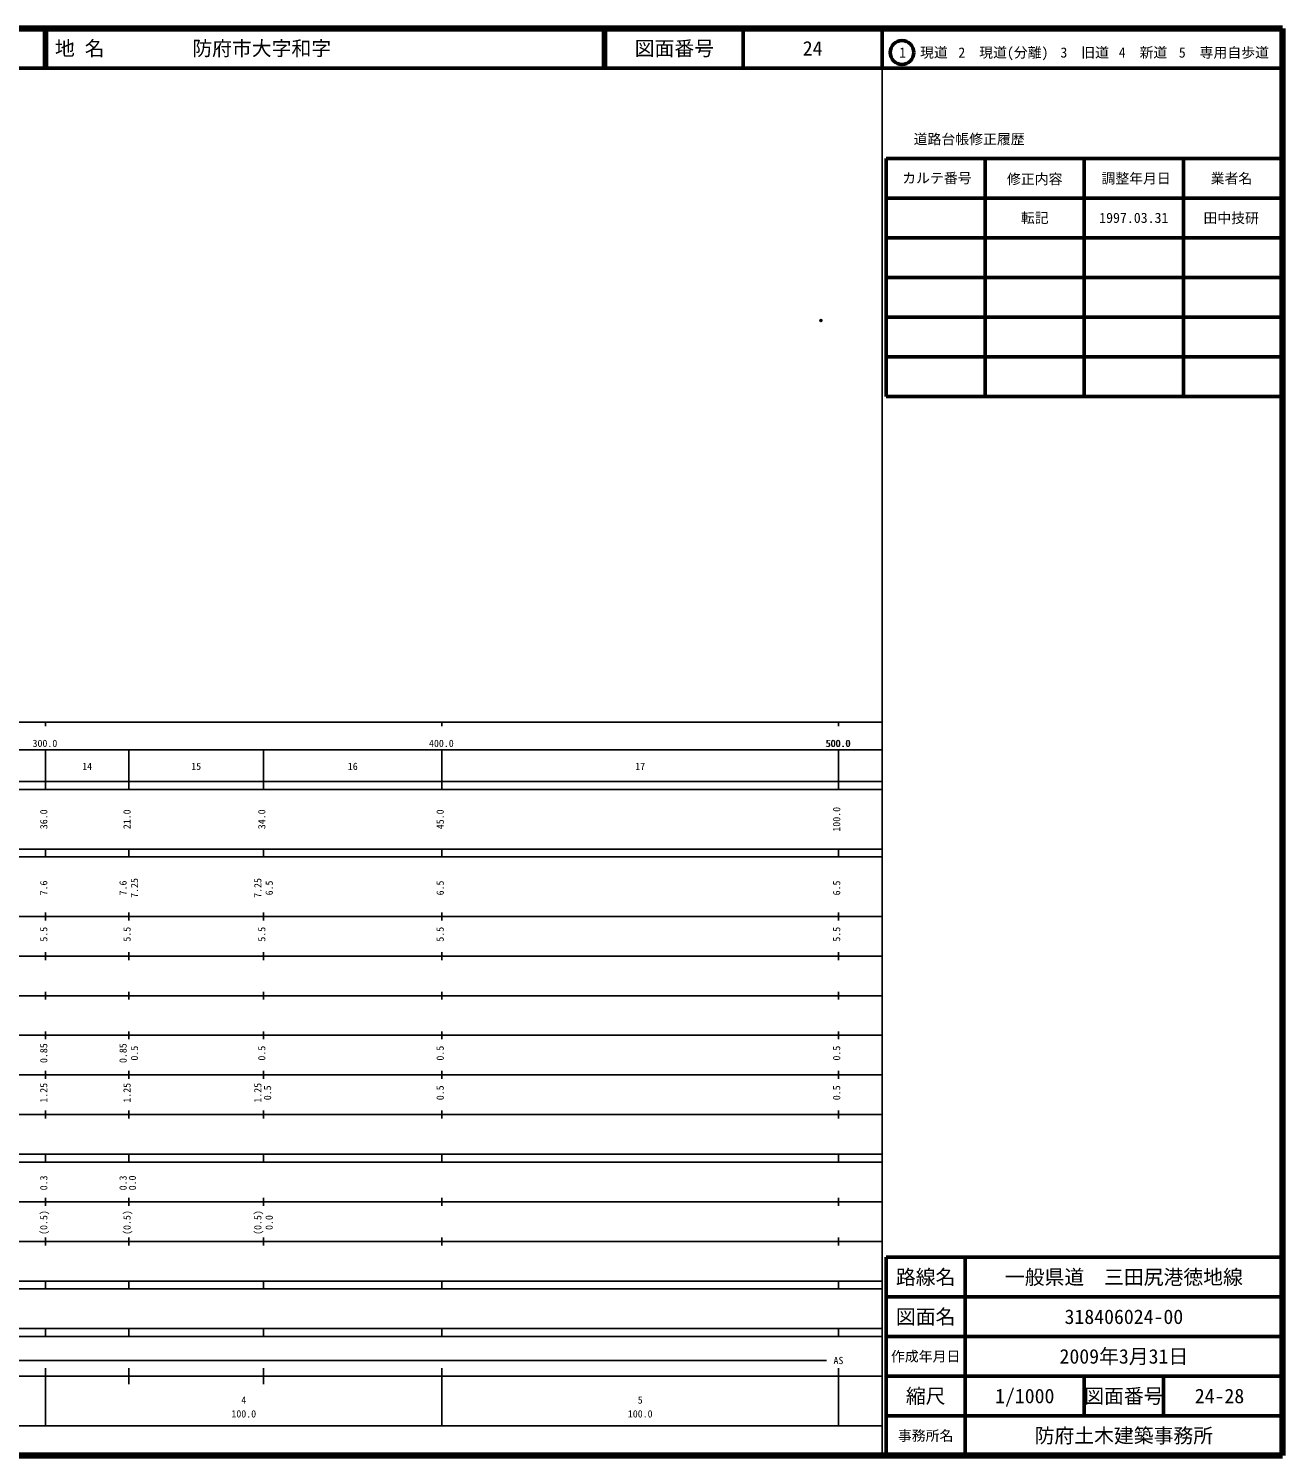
# Model space of a CAD drawing. Units: millimetres on the paper. Extents: x 40 to 680, y 20 to 380.
# Drawn here: x 363.7 to 680, y 20 to 380 of the extents above; entities that cross this region are included whole.
import ezdxf
from ezdxf.enums import TextEntityAlignment as Align

# ---------------------------------------------------------------- set-up
doc = ezdxf.new("R2010")
doc.units = ezdxf.units.MM
doc.header["$PDMODE"] = 32
doc.header["$PDSIZE"] = 0.5
doc.layers.add('M-OTRS', color=6, linetype='Continuous')
doc.layers.add('M-TTL-TXT', color=7, linetype='Continuous')
for name, color, linetype, lineweight in [('M-TTL', 2, 'Continuous', 140), ('M-TTL-BAND', 7, 'Continuous', 25), ('M-TTL-FRAM', 2, 'Continuous', 50), ('M-TTL-LINE', 7, 'Continuous', 50)]:
    doc.layers.add(name, color=color, linetype=linetype, lineweight=lineweight)
doc.styles.add('ＭＳ ゴシック', font='')
doc.styles.get('ＭＳ ゴシック').set_extended_font_data('MS Gothic')

msp = doc.modelspace()

# ---------------------------------------------------------------- linework, layer by layer
at = {"layer": 'M-OTRS'}
msp.add_point((563.599, 306.308), dxfattribs=at)
at = {"layer": 'M-TTL'}
for p, q in [((680, 380), (40, 380)), ((680, 20), (680, 380)), ((40, 20), (680, 20))]:
    msp.add_line(p, q, dxfattribs=at)
at = {"layer": 'M-TTL-BAND'}
for p, q in [((579, 20), (579, 370)), ((40, 205), (579, 205)), ((368, 205), (368, 204)), ((468, 205), (468, 204)), ((568, 205), (568, 204)), ((68, 198), (579, 198)), ((368, 188), (368, 198)), ((389, 188), (389, 198)), ((423, 188), (423, 198)), ((468, 188), (468, 198)), ((568, 188), (568, 198)), ((40, 190), (579, 190)), ((40, 188), (579, 188)), ((40, 173), (579, 173)), ((368, 171), (368, 173)), ((389, 171), (389, 173)), ((423, 171), (423, 173)), ((468, 171), (468, 173)), ((568, 171), (568, 173)), ((40, 171), (579, 171)), ((40, 156), (579, 156)), ((368, 155), (368, 157)), ((389, 155), (389, 157)), ((423, 155), (423, 157)), ((468, 155), (468, 157)), ((568, 155), (568, 157)), ((46, 146), (579, 146)), ((368, 145), (368, 147)), ((389, 145), (389, 147)), ((423, 145), (423, 147)), ((468, 145), (468, 147)), ((568, 145), (568, 147)), ((368, 135), (368, 137)), ((389, 135), (389, 137)), ((423, 135), (423, 137)), ((468, 135), (468, 137)), ((568, 135), (568, 137)), ((52, 136), (579, 136)), ((46, 126), (579, 126)), ((368, 125), (368, 127)), ((389, 125), (389, 127)), ((423, 125), (423, 127)), ((468, 125), (468, 127)), ((568, 125), (568, 127)), ((52, 116), (579, 116)), ((368, 115), (368, 117)), ((389, 115), (389, 117)), ((423, 115), (423, 117)), ((468, 115), (468, 117)), ((568, 115), (568, 117)), ((46, 106), (579, 106)), ((368, 105), (368, 107)), ((389, 105), (389, 107)), ((423, 105), (423, 107)), ((468, 105), (468, 107)), ((568, 105), (568, 107)), ((40, 96), (579, 96)), ((40, 94), (579, 94)), ((368, 94), (368, 96)), ((389, 94), (389, 96)), ((423, 94), (423, 96)), ((468, 94), (468, 96)), ((568, 94), (568, 96)), ((49, 84), (579, 84)), ((368, 83), (368, 85)), ((389, 83), (389, 85)), ((423, 83), (423, 85)), ((468, 83), (468, 85)), ((568, 83), (568, 85)), ((40, 74), (579, 74)), ((368, 73), (368, 75)), ((389, 73), (389, 75)), ((423, 73), (423, 75)), ((468, 73), (468, 75)), ((568, 73), (568, 75)), ((40, 64), (579, 64)), ((40, 62), (579, 62)), ((368, 62), (368, 64)), ((389, 62), (389, 64)), ((423, 62), (423, 64)), ((468, 62), (468, 64)), ((568, 62), (568, 64)), ((40, 52), (579, 52)), ((368, 50), (368, 52)), ((389, 50), (389, 52)), ((423, 50), (423, 52)), ((468, 50), (468, 52)), ((568, 50), (568, 52)), ((40, 50), (579, 50)), ((71, 44), (565, 44)), ((40, 40), (579, 40)), ((368, 27.5), (368, 42)), ((389, 38), (389, 42)), ((423, 38), (423, 42)), ((468, 27.5), (468, 42)), ((568, 27.5), (568, 42)), ((68, 27.5), (579, 27.5))]:
    msp.add_line(p, q, dxfattribs=at)
at = {"layer": 'M-TTL-FRAM'}
for p, q in [((580, 347.197), (580, 287.197)), ((580, 347.197), (680, 347.197)), ((580, 287.197), (680, 287.197)), ((680, 70), (580, 70)), ((580, 70), (580, 20))]:
    msp.add_line(p, q, dxfattribs=at)
at = {"layer": 'M-TTL-LINE'}
for p, q in [((367.75, 380), (367.75, 370)), ((368.25, 380), (368.25, 370)), ((508.747, 380), (508.747, 370)), ((509.247, 380), (509.247, 370)), ((543.997, 380), (543.997, 370)), ((579, 380), (579, 370)), ((40, 370), (680, 370)), ((605, 347.197), (605, 287.197)), ((630, 347.197), (630, 287.197)), ((655, 347.197), (655, 287.197)), ((580, 337.197), (680, 337.197)), ((580, 327.197), (680, 327.197)), ((580, 317.197), (680, 317.197)), ((580, 307.197), (680, 307.197)), ((580, 297.197), (680, 297.197)), ((600, 70), (600, 20)), ((680, 60), (580, 60)), ((680, 50), (580, 50)), ((680, 40), (580, 40)), ((630, 40), (630, 30)), ((650, 40), (650, 30)), ((680, 30), (580, 30))]:
    msp.add_line(p, q, dxfattribs=at)
msp.add_circle((584.031, 373.958), 3, dxfattribs=at)

# ---------------------------------------------------------------- texts
at = {"layer": 'M-TTL-BAND', "style": 'ＭＳ ゴシック'}
for s, p in [('300.0', (367.844, 198.195)), ('400.0', (467.844, 198.195)), ('500.0', (567.844, 198.195)), ('500.0', (568, 198.195)), ('14', (378.5, 192.405)), ('15', (406, 192.405)), ('16', (445.5, 192.405)), ('17', (518, 192.405)), ('AS', (568, 42.5)), ('4', (418, 32.523)), ('5', (518, 32.523)), ('100.0', (418, 29.033)), ('100.0', (518, 29.033))]:
    msp.add_text(s, height=1.833, dxfattribs=at).set_placement(p, align=Align.BOTTOM_CENTER)
for s, p in [('36.0', (369, 180.5)), ('21.0', (390, 180.5)), ('34.0', (424, 180.5)), ('45.0', (469, 180.5)), ('100.0', (569, 180.5)), ('7.6', (369, 163.174)), ('7.6', (389, 163.174)), ('7.25', (391.87, 163.174)), ('7.25', (423, 163.174)), ('6.5', (425.87, 163.174)), ('6.5', (469, 163.174)), ('6.5', (569, 163.174)), ('5.5', (369, 151.5)), ('5.5', (390, 151.5)), ('5.5', (424, 151.5)), ('5.5', (469, 151.5)), ('5.5', (569, 151.5)), ('0.85', (369, 121.5)), ('0.85', (389, 121.5)), ('0.5', (391.87, 121.5)), ('0.5', (424, 121.5)), ('0.5', (469, 121.5)), ('0.5', (569, 121.5)), ('1.25', (369, 111.5)), ('1.25', (390, 111.5)), ('1.25', (423, 111.5)), ('0.5', (425.449, 111.5)), ('0.5', (469, 111.5)), ('0.5', (569, 111.5)), ('0.3', (369, 88.764)), ('0.3', (389, 88.764)), ('0.0', (391.358, 88.764)), ('(0.5)', (369, 78.764)), ('(0.5)', (390, 78.764)), ('(0.5)', (423, 78.764)), ('0.0', (425.87, 78.764))]:
    msp.add_text(s, height=1.833, rotation=90, dxfattribs=at).set_placement(p, align=Align.BOTTOM_CENTER)
at = {"layer": 'M-TTL-TXT', "style": 'ＭＳ ゴシック'}
for s, p in [('地 名', (370.38, 375)), ('防府市大字和字', (405.024, 375))]:
    msp.add_text(s, height=3.666, dxfattribs=at).set_placement(p, align=Align.MIDDLE_LEFT)
for s, height, p in [('図面番号', 3.666, (526.622, 375)), ('24', 3.666, (561.497, 375)), ('1\u3000現道', 2.566, (589.448, 373.958)), ('2\u3000現道(分離)', 2.566, (609.619, 373.958)), ('3\u3000旧道', 2.566, (630.121, 373.958)), ('4\u3000新道', 2.566, (644.824, 373.958)), ('5\u3000専用自歩道', 2.566, (665.228, 373.958)), ('道路台帳修正履歴', 2.566, (600.968, 352.113)), ('カルテ番号', 2.566, (592.839, 342.277)), ('修正内容', 2.566, (617.509, 342.023)), ('調整年月日', 2.566, (643.089, 342.197)), ('業者名', 2.566, (667.134, 342.197)), ('転記', 2.566, (617.5, 332.245)), ('1997.03.31', 2.566, (642.5, 332.245)), ('田中技研', 2.566, (667.077, 332.189)), ('路線名', 3.666, (590, 65)), ('路線名', 3.666, (590, 65)), ('一般県道\u3000三田尻港徳地線', 3.666, (640, 65)), ('図面名', 3.666, (590, 55)), ('図面名', 3.666, (590, 55)), ('318406024-00', 3.666, (640, 55)), ('2009年3月31日', 3.666, (640, 45)), ('作成年月日', 2.566, (590, 45)), ('作成年月日', 2.566, (590, 45)), ('縮尺', 3.666, (590, 35)), ('縮尺', 3.666, (590, 35)), ('1/1000', 3.666, (615, 35)), ('図面番号', 3.666, (640, 35)), ('図面番号', 3.666, (640, 35)), ('24-28', 3.666, (664.125, 35)), ('事務所名', 2.566, (590, 25)), ('事務所名', 2.566, (590, 25)), ('防府土木建築事務所', 3.666, (640, 25))]:
    msp.add_text(s, height=height, dxfattribs=at).set_placement(p, align=Align.MIDDLE_CENTER)

doc.saveas('drawing.dxf')
